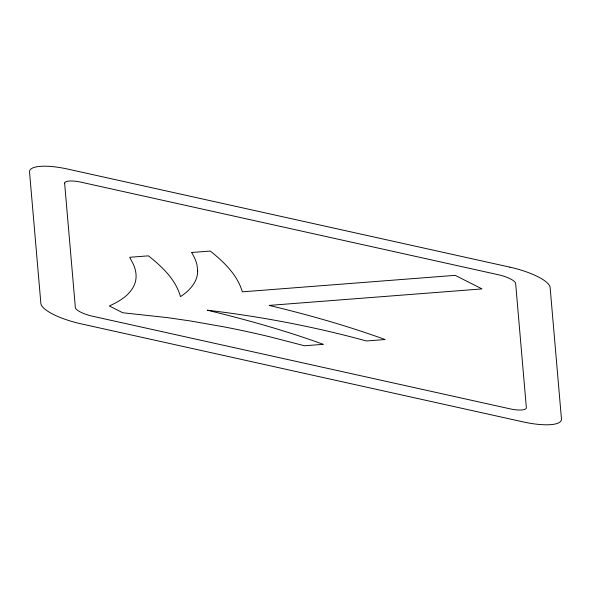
<?xml version="1.0" encoding="UTF-8"?>
<svg xmlns="http://www.w3.org/2000/svg" width="591" height="591" viewBox="0 0 591 591"><rect width="100%" height="100%" fill="white"/><g stroke="black" fill="none" stroke-linecap="round" stroke-linejoin="round"><path stroke-width="0.89" d="M197.69 270.907C197.726 282.062 189.305 290.942 180.469 296.623C175.682 279.41 161.978 266.593 148.43 255.837L129.717 257.284L133.647 264.842L134.918 268.462A291.016 80.213 14 0 1 135.369 281.892C131.941 294.052 120.106 301.063 109.32 305.968L122.721 312.75L167.696 317.663L190.302 320.95L224.366 326.934A291.031 80.221 14 0 1 270.057 336.863L304.55 345.772L323.255 344.324C285.357 330.539 246.454 319.701 207.278 310.194C251.131 315.409 294.702 323.078 337.616 333.523A279.203 76.963 14 0 1 366.405 340.977L385.118 339.53C347.198 325.804 308.347 314.789 269.141 305.407L482.012 288.918L455.203 275.347L242.325 291.836C237.353 274.712 223.79 261.872 210.285 251.049L191.573 252.497A282.882 77.975 14 0 1 197.017 265.012L197.69 270.907M64.611 183.047L75.389 307.911A17.811 4.905 14 0 0 91.273 315.949L511.289 409.12A17.811 4.905 14 0 0 526.374 407.953L515.611 283.089A17.811 4.913 14 0 0 499.72 275.051L79.704 181.88A17.811 4.913 14 0 0 64.618 183.047M509.841 267.147L67.802 169.092A40.395 11.133 14 0 0 29.55 172.195L40.875 303.464A40.395 11.133 14 0 0 81.152 323.853L523.19 421.908A40.395 11.133 14 0 0 561.45 418.856L550.132 287.625A40.395 11.133 14 0 0 509.841 267.147"/></g></svg>
